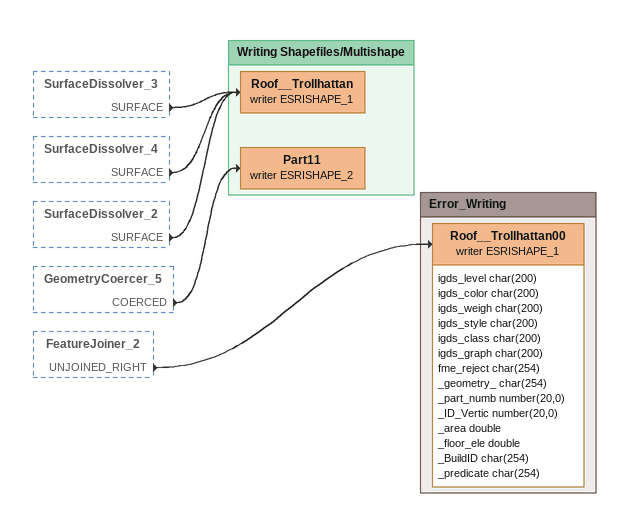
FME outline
SurfaceDissolver_3 [outside]
    SURFACE -> Roof__Trollhattan (writer ESRISHAPE_1)
SurfaceDissolver_4 [outside]
    SURFACE -> Roof__Trollhattan (writer ESRISHAPE_1)
SurfaceDissolver_2 [outside]
    SURFACE -> Roof__Trollhattan (writer ESRISHAPE_1)
GeometryCoercer_5 [outside]
    COERCED -> Part11 (writer ESRISHAPE_2)
FeatureJoiner_2 [outside]
    UNJOINED_RIGHT -> Roof__Trollhattan00 (writer ESRISHAPE_1)

Bookmark: Writing Shapefiles/Multishape
Roof__Trollhattan (writer ESRISHAPE_1)
Part11 (writer ESRISHAPE_2)

Bookmark: Error_Writing
Roof__Trollhattan00 (writer ESRISHAPE_1)
    attributes: igds_level char(200), igds_color char(200), igds_weigh char(200), igds_style char(200), igds_class char(200), igds_graph char(200), fme_reject char(254), _geometry_ char(254), _part_numb number(20,0), _ID_Vertic number(20,0), _area double, _floor_ele double, _BuildID char(254), _predicate char(254)
